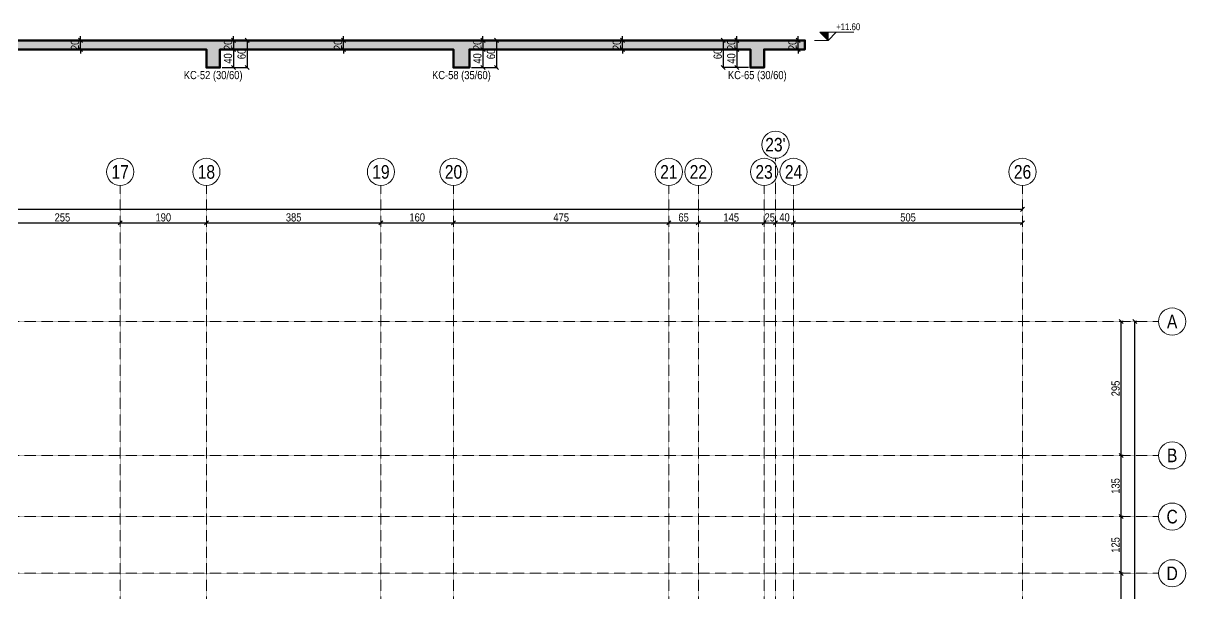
# Model space of a CAD drawing. Header units: millimetres. Extents: x 2439 to 10957, y 567 to 5865.
# Drawn here: x 8333 to 10897, y 4607 to 5865 of the extents above; entities that cross this region are included whole.
import ezdxf
from ezdxf.enums import TextEntityAlignment as Align

# ---------------------------------------------------------------- set-up
doc = ezdxf.new("R2010")
doc.units = ezdxf.units.MM
doc.linetypes.add('DASHED', pattern=[0.75, 0.5, -0.25])
for name, color, linetype, lineweight in [('AKS BALONU (BEYKENT)', 7, 'Continuous', 20), ('AKS CIZGISI (BEYKENT)', 252, 'DASHED', 20), ('AKS OLCU (BEYKENT)', 200, 'Continuous', 20), ('AKS YAZISI (BEYKENT)', 3, 'Continuous', 20), ('KESIT CIZGISI (BEYKENT)', 3, 'Continuous', 50), ('KIRIS ISMI (BEYKENT)', 40, 'Continuous', 20), ('KOT CIZGISI (BEYKENT)', 7, 'Continuous', 20), ('KOT YAZI (BEYKENT)', 7, 'Continuous', 20), ('OLCU (BEYKENT)', 14, 'Continuous', 20), ('TARAMA (BEYKENT)', 252, 'Continuous', 20)]:
    doc.layers.add(name, color=color, linetype=linetype, lineweight=lineweight)
doc.styles.add('YAZI (BEYKENT)', font='')
doc.styles.get('YAZI (BEYKENT)').set_extended_font_data('Bahnschrift Light Condensed')
doc.dimstyles.new('AKS_OLCU_100', dxfattribs={"dimtxt": 18, "dimasz": 4.5, "dimexe": 1.875, "dimexo": 4.5, "dimgap": 3, "dimtad": 1, "dimdec": 0, "dimrnd": 0.5, "dimzin": 12, "dimdsep": 46, "dimtxsty": 'YAZI (BEYKENT)', "dimtsz": 4.5, "dimcen": 0.09, "dimclrt": 7, "dimadec": 0, "dimazin": 0, "dimtfac": 1, "dimtdec": 4, "dimtix": 1, "dimtmove": 0, "dimatfit": 3, "dimfxl": 1, "dimtolj": 1, "dimtzin": 0, "dimarcsym": 0})
doc.dimstyles.new('PLAN_OLCU_100', dxfattribs={"dimtxt": 18, "dimasz": 4.5, "dimexe": 1.875, "dimexo": 4.5, "dimgap": 3, "dimtad": 1, "dimdec": 0, "dimrnd": 0.5, "dimzin": 12, "dimdsep": 46, "dimtxsty": 'YAZI (BEYKENT)', "dimtsz": 4.5, "dimcen": 0.09, "dimclrt": 7, "dimadec": 0, "dimazin": 0, "dimtfac": 1, "dimtdec": 4, "dimtix": 1, "dimtmove": 0, "dimatfit": 3, "dimfxl": 1, "dimtolj": 1, "dimtzin": 0, "dimarcsym": 0})

# ---------------------------------------------------------------- blocks, each defined once
blk = doc.blocks.new('*D173')
at = {"layer": 'Defpoints', "color": 0, "transparency": 16777216}
for p in [(8766.9, 5827.4), (8766.9, 5807.4), (8796.9, 5807.4)]:
    blk.add_point(p, dxfattribs=at)
at = {"layer": 'OLCU (BEYKENT)', "color": 0, "lineweight": -2, "transparency": 16777216}
for p, q in [((8771.4, 5827.4), (8798.7, 5827.4)), ((8801.4, 5822.9), (8792.4, 5831.9)), ((8796.9, 5827.4), (8796.9, 5836.4)), ((8796.9, 5827.4), (8796.9, 5807.4)), ((8771.4, 5807.4), (8798.7, 5807.4)), ((8801.4, 5802.9), (8792.4, 5811.9)), ((8796.9, 5807.4), (8796.9, 5798.4))]:
    blk.add_line(p, q, dxfattribs=at)
at = {"layer": 'OLCU (BEYKENT)', "color": 7, "lineweight": 20, "transparency": 16777216, "insert": (8784.7, 5817.4), "char_height": 18, "attachment_point": 5, "rotation": 90, "style": 'YAZI (BEYKENT)'}
blk.add_mtext('\\A1;20', dxfattribs=at)
blk = doc.blocks.new('*D174')
at = {"layer": 'Defpoints', "color": 0, "transparency": 16777216}
for p in [(8766.9, 5807.4), (8766.9, 5767.4), (8796.9, 5767.4)]:
    blk.add_point(p, dxfattribs=at)
at = {"layer": 'OLCU (BEYKENT)', "color": 0, "lineweight": -2, "transparency": 16777216}
for p, q in [((8771.4, 5807.4), (8798.7, 5807.4)), ((8801.4, 5802.9), (8792.4, 5811.9)), ((8796.9, 5807.4), (8796.9, 5767.4)), ((8801.4, 5762.9), (8792.4, 5771.9)), ((8771.4, 5767.4), (8798.7, 5767.4))]:
    blk.add_line(p, q, dxfattribs=at)
at = {"layer": 'OLCU (BEYKENT)', "color": 7, "lineweight": 20, "transparency": 16777216, "insert": (8784.7, 5787.4), "char_height": 18, "attachment_point": 5, "rotation": 90, "style": 'YAZI (BEYKENT)'}
blk.add_mtext('\\A1;40', dxfattribs=at)
blk = doc.blocks.new('*D175')
at = {"layer": 'Defpoints', "color": 0, "transparency": 16777216}
for p in [(8766.9, 5827.4), (8766.9, 5767.4), (8826.9, 5767.4)]:
    blk.add_point(p, dxfattribs=at)
at = {"layer": 'OLCU (BEYKENT)', "color": 0, "lineweight": -2, "transparency": 16777216}
for p, q in [((8771.4, 5827.4), (8828.7, 5827.4)), ((8831.4, 5822.9), (8822.4, 5831.9)), ((8826.9, 5827.4), (8826.9, 5767.4)), ((8831.4, 5762.9), (8822.4, 5771.9)), ((8771.4, 5767.4), (8828.7, 5767.4))]:
    blk.add_line(p, q, dxfattribs=at)
at = {"layer": 'OLCU (BEYKENT)', "color": 7, "lineweight": 20, "transparency": 16777216, "insert": (8814.7, 5797.4), "char_height": 18, "attachment_point": 5, "rotation": 90, "style": 'YAZI (BEYKENT)'}
blk.add_mtext('\\A1;60', dxfattribs=at)
blk = doc.blocks.new('*D176')
at = {"layer": 'Defpoints', "color": 0, "transparency": 16777216}
for p in [(9316.9, 5827.4), (9316.9, 5807.4), (9346.9, 5807.4)]:
    blk.add_point(p, dxfattribs=at)
at = {"layer": 'OLCU (BEYKENT)', "color": 0, "lineweight": -2, "transparency": 16777216}
for p, q in [((9321.4, 5827.4), (9348.7, 5827.4)), ((9351.4, 5822.9), (9342.4, 5831.9)), ((9346.9, 5827.4), (9346.9, 5836.4)), ((9346.9, 5827.4), (9346.9, 5807.4)), ((9321.4, 5807.4), (9348.7, 5807.4)), ((9351.4, 5802.9), (9342.4, 5811.9)), ((9346.9, 5807.4), (9346.9, 5798.4))]:
    blk.add_line(p, q, dxfattribs=at)
at = {"layer": 'OLCU (BEYKENT)', "color": 7, "lineweight": 20, "transparency": 16777216, "insert": (9334.7, 5817.4), "char_height": 18, "attachment_point": 5, "rotation": 90, "style": 'YAZI (BEYKENT)'}
blk.add_mtext('\\A1;20', dxfattribs=at)
blk = doc.blocks.new('*D177')
at = {"layer": 'Defpoints', "color": 0, "transparency": 16777216}
for p in [(9316.9, 5807.4), (9316.9, 5767.4), (9346.9, 5767.4)]:
    blk.add_point(p, dxfattribs=at)
at = {"layer": 'OLCU (BEYKENT)', "color": 0, "lineweight": -2, "transparency": 16777216}
for p, q in [((9321.4, 5807.4), (9348.7, 5807.4)), ((9351.4, 5802.9), (9342.4, 5811.9)), ((9346.9, 5807.4), (9346.9, 5767.4)), ((9351.4, 5762.9), (9342.4, 5771.9)), ((9321.4, 5767.4), (9348.7, 5767.4))]:
    blk.add_line(p, q, dxfattribs=at)
at = {"layer": 'OLCU (BEYKENT)', "color": 7, "lineweight": 20, "transparency": 16777216, "insert": (9334.7, 5787.4), "char_height": 18, "attachment_point": 5, "rotation": 90, "style": 'YAZI (BEYKENT)'}
blk.add_mtext('\\A1;40', dxfattribs=at)
blk = doc.blocks.new('*D178')
at = {"layer": 'Defpoints', "color": 0, "transparency": 16777216}
for p in [(9316.9, 5827.4), (9316.9, 5767.4), (9376.9, 5767.4)]:
    blk.add_point(p, dxfattribs=at)
at = {"layer": 'OLCU (BEYKENT)', "color": 0, "lineweight": -2, "transparency": 16777216}
for p, q in [((9321.4, 5827.4), (9378.7, 5827.4)), ((9381.4, 5822.9), (9372.4, 5831.9)), ((9376.9, 5827.4), (9376.9, 5767.4)), ((9381.4, 5762.9), (9372.4, 5771.9)), ((9321.4, 5767.4), (9378.7, 5767.4))]:
    blk.add_line(p, q, dxfattribs=at)
at = {"layer": 'OLCU (BEYKENT)', "color": 7, "lineweight": 20, "transparency": 16777216, "insert": (9364.7, 5797.4), "char_height": 18, "attachment_point": 5, "rotation": 90, "style": 'YAZI (BEYKENT)'}
blk.add_mtext('\\A1;60', dxfattribs=at)
blk = doc.blocks.new('*D179')
at = {"layer": 'Defpoints', "color": 0, "transparency": 16777216}
for p in [(9936.9, 5827.4), (9906.9, 5807.4), (9936.9, 5807.4)]:
    blk.add_point(p, dxfattribs=at)
at = {"layer": 'OLCU (BEYKENT)', "color": 0, "lineweight": -2, "transparency": 16777216}
for p, q in [((9911.4, 5822.9), (9902.4, 5831.9)), ((9932.4, 5827.4), (9905, 5827.4)), ((9906.9, 5827.4), (9906.9, 5836.4)), ((9906.9, 5827.4), (9906.9, 5807.4)), ((9911.4, 5802.9), (9902.4, 5811.9)), ((9932.4, 5807.4), (9905, 5807.4)), ((9906.9, 5807.4), (9906.9, 5798.4))]:
    blk.add_line(p, q, dxfattribs=at)
at = {"layer": 'OLCU (BEYKENT)', "color": 7, "lineweight": 20, "transparency": 16777216, "insert": (9894.7, 5817.4), "char_height": 18, "attachment_point": 5, "rotation": 90, "style": 'YAZI (BEYKENT)'}
blk.add_mtext('\\A1;20', dxfattribs=at)
blk = doc.blocks.new('*D180')
at = {"layer": 'Defpoints', "color": 0, "transparency": 16777216}
for p in [(9936.9, 5807.4), (9906.9, 5767.4), (9936.9, 5767.4)]:
    blk.add_point(p, dxfattribs=at)
at = {"layer": 'OLCU (BEYKENT)', "color": 0, "lineweight": -2, "transparency": 16777216}
for p, q in [((9911.4, 5802.9), (9902.4, 5811.9)), ((9932.4, 5807.4), (9905, 5807.4)), ((9906.9, 5807.4), (9906.9, 5767.4)), ((9911.4, 5762.9), (9902.4, 5771.9)), ((9932.4, 5767.4), (9905, 5767.4))]:
    blk.add_line(p, q, dxfattribs=at)
at = {"layer": 'OLCU (BEYKENT)', "color": 7, "lineweight": 20, "transparency": 16777216, "insert": (9894.7, 5787.4), "char_height": 18, "attachment_point": 5, "rotation": 90, "style": 'YAZI (BEYKENT)'}
blk.add_mtext('\\A1;40', dxfattribs=at)
blk = doc.blocks.new('*D181')
at = {"layer": 'Defpoints', "color": 0, "transparency": 16777216}
for p in [(9936.9, 5827.4), (9876.9, 5767.4), (9936.9, 5767.4)]:
    blk.add_point(p, dxfattribs=at)
at = {"layer": 'OLCU (BEYKENT)', "color": 0, "lineweight": -2, "transparency": 16777216}
for p, q in [((9881.4, 5822.9), (9872.4, 5831.9)), ((9932.4, 5827.4), (9875, 5827.4)), ((9876.9, 5827.4), (9876.9, 5767.4)), ((9881.4, 5762.9), (9872.4, 5771.9)), ((9932.4, 5767.4), (9875, 5767.4))]:
    blk.add_line(p, q, dxfattribs=at)
at = {"layer": 'OLCU (BEYKENT)', "color": 7, "lineweight": 20, "transparency": 16777216, "insert": (9864.7, 5797.4), "char_height": 18, "attachment_point": 5, "rotation": 90, "style": 'YAZI (BEYKENT)'}
blk.add_mtext('\\A1;60', dxfattribs=at)
blk = doc.blocks.new('*D187')
at = {"layer": 'Defpoints', "color": 0, "transparency": 16777216}
for p in [(8429.4, 5827.4), (8459.4, 5827.4), (8429.4, 5807.4)]:
    blk.add_point(p, dxfattribs=at)
at = {"layer": 'OLCU (BEYKENT)', "color": 0, "lineweight": -2, "transparency": 16777216}
for p, q in [((8433.9, 5827.4), (8461.2, 5827.4)), ((8463.9, 5822.9), (8454.9, 5831.9)), ((8459.4, 5827.4), (8459.4, 5836.4)), ((8459.4, 5807.4), (8459.4, 5827.4)), ((8433.9, 5807.4), (8461.2, 5807.4)), ((8463.9, 5802.9), (8454.9, 5811.9)), ((8459.4, 5807.4), (8459.4, 5798.4))]:
    blk.add_line(p, q, dxfattribs=at)
at = {"layer": 'OLCU (BEYKENT)', "color": 7, "lineweight": 20, "transparency": 16777216, "insert": (8447.2, 5817.4), "char_height": 18, "attachment_point": 5, "rotation": 90, "style": 'YAZI (BEYKENT)'}
blk.add_mtext('\\A1;20', dxfattribs=at)
blk = doc.blocks.new('*D188')
at = {"layer": 'Defpoints', "color": 0, "transparency": 16777216}
for p in [(9009.4, 5827.4), (9039.4, 5827.4), (9009.4, 5807.4)]:
    blk.add_point(p, dxfattribs=at)
at = {"layer": 'OLCU (BEYKENT)', "color": 0, "lineweight": -2, "transparency": 16777216}
for p, q in [((9013.9, 5827.4), (9041.2, 5827.4)), ((9043.9, 5822.9), (9034.9, 5831.9)), ((9039.4, 5827.4), (9039.4, 5836.4)), ((9039.4, 5807.4), (9039.4, 5827.4)), ((9013.9, 5807.4), (9041.2, 5807.4)), ((9043.9, 5802.9), (9034.9, 5811.9)), ((9039.4, 5807.4), (9039.4, 5798.4))]:
    blk.add_line(p, q, dxfattribs=at)
at = {"layer": 'OLCU (BEYKENT)', "color": 7, "lineweight": 20, "transparency": 16777216, "insert": (9027.2, 5817.4), "char_height": 18, "attachment_point": 5, "rotation": 90, "style": 'YAZI (BEYKENT)'}
blk.add_mtext('\\A1;20', dxfattribs=at)
blk = doc.blocks.new('*D189')
at = {"layer": 'Defpoints', "color": 0, "transparency": 16777216}
for p in [(9624.4, 5827.4), (9654.4, 5827.4), (9624.4, 5807.4)]:
    blk.add_point(p, dxfattribs=at)
at = {"layer": 'OLCU (BEYKENT)', "color": 0, "lineweight": -2, "transparency": 16777216}
for p, q in [((9628.9, 5827.4), (9656.2, 5827.4)), ((9658.9, 5822.9), (9649.9, 5831.9)), ((9654.4, 5827.4), (9654.4, 5836.4)), ((9654.4, 5807.4), (9654.4, 5827.4)), ((9628.9, 5807.4), (9656.2, 5807.4)), ((9658.9, 5802.9), (9649.9, 5811.9)), ((9654.4, 5807.4), (9654.4, 5798.4))]:
    blk.add_line(p, q, dxfattribs=at)
at = {"layer": 'OLCU (BEYKENT)', "color": 7, "lineweight": 20, "transparency": 16777216, "insert": (9642.2, 5817.4), "char_height": 18, "attachment_point": 5, "rotation": 90, "style": 'YAZI (BEYKENT)'}
blk.add_mtext('\\A1;20', dxfattribs=at)
blk = doc.blocks.new('*D190')
at = {"layer": 'Defpoints', "color": 0, "transparency": 16777216}
for p in [(10011.9, 5827.4), (10041.9, 5827.4), (10011.9, 5807.4)]:
    blk.add_point(p, dxfattribs=at)
at = {"layer": 'OLCU (BEYKENT)', "color": 0, "lineweight": -2, "transparency": 16777216}
for p, q in [((10016.4, 5827.4), (10043.7, 5827.4)), ((10046.4, 5822.9), (10037.4, 5831.9)), ((10041.9, 5827.4), (10041.9, 5836.4)), ((10041.9, 5807.4), (10041.9, 5827.4)), ((10016.4, 5807.4), (10043.7, 5807.4)), ((10046.4, 5802.9), (10037.4, 5811.9)), ((10041.9, 5807.4), (10041.9, 5798.4))]:
    blk.add_line(p, q, dxfattribs=at)
at = {"layer": 'OLCU (BEYKENT)', "color": 7, "lineweight": 20, "transparency": 16777216, "insert": (10029.7, 5817.4), "char_height": 18, "attachment_point": 5, "rotation": 90, "style": 'YAZI (BEYKENT)'}
blk.add_mtext('\\A1;20', dxfattribs=at)
blk = doc.blocks.new('*D203')
at = {"layer": 'AKS OLCU (BEYKENT)', "color": 0, "lineweight": -2, "transparency": 16777216}
for p, q in [((3092.4, 5450.4), (3101.4, 5459.4)), ((3096.9, 5459.4), (3096.9, 5456.7)), ((3096.9, 5454.9), (10536.9, 5454.9)), ((10532.4, 5450.4), (10541.4, 5459.4)), ((10536.9, 5459.4), (10536.9, 5456.7))]:
    blk.add_line(p, q, dxfattribs=at)
at = {"layer": 'Defpoints', "color": 0, "transparency": 16777216}
for p in [(3096.9, 5454.9), (10536.9, 5454.9), (10536.9, 5454.9)]:
    blk.add_point(p, dxfattribs=at)
at = {"layer": 'AKS OLCU (BEYKENT)', "color": 7, "transparency": 16777216, "insert": (6816.9, 5467), "char_height": 18, "attachment_point": 5, "style": 'YAZI (BEYKENT)'}
blk.add_mtext('\\A1;7440', dxfattribs=at)
blk = doc.blocks.new('*D229')
at = {"layer": 'AKS OLCU (BEYKENT)', "color": 0, "lineweight": -2, "transparency": 16777216}
for p, q in [((8287.4, 5420.4), (8296.4, 5429.4)), ((8291.9, 5429.4), (8291.9, 5426.7)), ((8291.9, 5424.9), (8546.9, 5424.9)), ((8542.4, 5420.4), (8551.4, 5429.4)), ((8546.9, 5429.4), (8546.9, 5426.7))]:
    blk.add_line(p, q, dxfattribs=at)
at = {"layer": 'Defpoints', "color": 0, "transparency": 16777216}
for p in [(8291.9, 5424.9), (8546.9, 5424.9), (8546.9, 5424.9)]:
    blk.add_point(p, dxfattribs=at)
at = {"layer": 'AKS OLCU (BEYKENT)', "color": 7, "transparency": 16777216, "insert": (8419.4, 5437), "char_height": 18, "attachment_point": 5, "style": 'YAZI (BEYKENT)'}
blk.add_mtext('\\A1;255', dxfattribs=at)
blk = doc.blocks.new('*D230')
at = {"layer": 'AKS OLCU (BEYKENT)', "color": 0, "lineweight": -2, "transparency": 16777216}
for p, q in [((8542.4, 5420.4), (8551.4, 5429.4)), ((8546.9, 5429.4), (8546.9, 5426.7)), ((8546.9, 5424.9), (8736.9, 5424.9)), ((8732.4, 5420.4), (8741.4, 5429.4)), ((8736.9, 5429.4), (8736.9, 5426.7))]:
    blk.add_line(p, q, dxfattribs=at)
at = {"layer": 'Defpoints', "color": 0, "transparency": 16777216}
for p in [(8546.9, 5424.9), (8736.9, 5424.9), (8736.9, 5424.9)]:
    blk.add_point(p, dxfattribs=at)
at = {"layer": 'AKS OLCU (BEYKENT)', "color": 7, "transparency": 16777216, "insert": (8641.9, 5437), "char_height": 18, "attachment_point": 5, "style": 'YAZI (BEYKENT)'}
blk.add_mtext('\\A1;190', dxfattribs=at)
blk = doc.blocks.new('*D231')
at = {"layer": 'AKS OLCU (BEYKENT)', "color": 0, "lineweight": -2, "transparency": 16777216}
for p, q in [((8732.4, 5420.4), (8741.4, 5429.4)), ((8736.9, 5429.4), (8736.9, 5426.7)), ((8736.9, 5424.9), (9121.9, 5424.9)), ((9117.4, 5420.4), (9126.4, 5429.4)), ((9121.9, 5429.4), (9121.9, 5426.7))]:
    blk.add_line(p, q, dxfattribs=at)
at = {"layer": 'Defpoints', "color": 0, "transparency": 16777216}
for p in [(8736.9, 5424.9), (9121.9, 5424.9), (9121.9, 5424.9)]:
    blk.add_point(p, dxfattribs=at)
at = {"layer": 'AKS OLCU (BEYKENT)', "color": 7, "transparency": 16777216, "insert": (8929.4, 5437), "char_height": 18, "attachment_point": 5, "style": 'YAZI (BEYKENT)'}
blk.add_mtext('\\A1;385', dxfattribs=at)
blk = doc.blocks.new('*D232')
at = {"layer": 'AKS OLCU (BEYKENT)', "color": 0, "lineweight": -2, "transparency": 16777216}
for p, q in [((9117.4, 5420.4), (9126.4, 5429.4)), ((9121.9, 5429.4), (9121.9, 5426.7)), ((9121.9, 5424.9), (9281.9, 5424.9)), ((9277.4, 5420.4), (9286.4, 5429.4)), ((9281.9, 5429.4), (9281.9, 5426.7))]:
    blk.add_line(p, q, dxfattribs=at)
at = {"layer": 'Defpoints', "color": 0, "transparency": 16777216}
for p in [(9121.9, 5424.9), (9281.9, 5424.9), (9281.9, 5424.9)]:
    blk.add_point(p, dxfattribs=at)
at = {"layer": 'AKS OLCU (BEYKENT)', "color": 7, "transparency": 16777216, "insert": (9201.9, 5437), "char_height": 18, "attachment_point": 5, "style": 'YAZI (BEYKENT)'}
blk.add_mtext('\\A1;160', dxfattribs=at)
blk = doc.blocks.new('*D233')
at = {"layer": 'AKS OLCU (BEYKENT)', "color": 0, "lineweight": -2, "transparency": 16777216}
for p, q in [((9277.4, 5420.4), (9286.4, 5429.4)), ((9281.9, 5429.4), (9281.9, 5426.7)), ((9281.9, 5424.9), (9756.9, 5424.9)), ((9752.4, 5420.4), (9761.4, 5429.4)), ((9756.9, 5429.4), (9756.9, 5426.7))]:
    blk.add_line(p, q, dxfattribs=at)
at = {"layer": 'Defpoints', "color": 0, "transparency": 16777216}
for p in [(9281.9, 5424.9), (9756.9, 5424.9), (9756.9, 5424.9)]:
    blk.add_point(p, dxfattribs=at)
at = {"layer": 'AKS OLCU (BEYKENT)', "color": 7, "transparency": 16777216, "insert": (9519.4, 5437), "char_height": 18, "attachment_point": 5, "style": 'YAZI (BEYKENT)'}
blk.add_mtext('\\A1;475', dxfattribs=at)
blk = doc.blocks.new('*D234')
at = {"layer": 'AKS OLCU (BEYKENT)', "color": 0, "lineweight": -2, "transparency": 16777216}
for p, q in [((9752.4, 5420.4), (9761.4, 5429.4)), ((9756.9, 5429.4), (9756.9, 5426.7)), ((9756.9, 5424.9), (9821.9, 5424.9)), ((9817.4, 5420.4), (9826.4, 5429.4)), ((9821.9, 5429.4), (9821.9, 5426.7))]:
    blk.add_line(p, q, dxfattribs=at)
at = {"layer": 'Defpoints', "color": 0, "transparency": 16777216}
for p in [(9756.9, 5424.9), (9821.9, 5424.9), (9821.9, 5424.9)]:
    blk.add_point(p, dxfattribs=at)
at = {"layer": 'AKS OLCU (BEYKENT)', "color": 7, "transparency": 16777216, "insert": (9789.4, 5437), "char_height": 18, "attachment_point": 5, "style": 'YAZI (BEYKENT)'}
blk.add_mtext('\\A1;65', dxfattribs=at)
blk = doc.blocks.new('*D235')
at = {"layer": 'AKS OLCU (BEYKENT)', "color": 0, "lineweight": -2, "transparency": 16777216}
for p, q in [((9817.4, 5420.4), (9826.4, 5429.4)), ((9821.9, 5429.4), (9821.9, 5426.7)), ((9821.9, 5424.9), (9966.9, 5424.9)), ((9962.4, 5420.4), (9971.4, 5429.4)), ((9966.9, 5429.4), (9966.9, 5426.7))]:
    blk.add_line(p, q, dxfattribs=at)
at = {"layer": 'Defpoints', "color": 0, "transparency": 16777216}
for p in [(9821.9, 5424.9), (9966.9, 5424.9), (9966.9, 5424.9)]:
    blk.add_point(p, dxfattribs=at)
at = {"layer": 'AKS OLCU (BEYKENT)', "color": 7, "transparency": 16777216, "insert": (9894.4, 5437), "char_height": 18, "attachment_point": 5, "style": 'YAZI (BEYKENT)'}
blk.add_mtext('\\A1;145', dxfattribs=at)
blk = doc.blocks.new('*D236')
at = {"layer": 'AKS OLCU (BEYKENT)', "color": 0, "lineweight": -2, "transparency": 16777216}
for p, q in [((9962.4, 5420.4), (9971.4, 5429.4)), ((9966.9, 5429.4), (9966.9, 5426.7)), ((9966.9, 5424.9), (9991.9, 5424.9)), ((9987.4, 5420.4), (9996.4, 5429.4)), ((9991.9, 5429.4), (9991.9, 5426.7))]:
    blk.add_line(p, q, dxfattribs=at)
at = {"layer": 'Defpoints', "color": 0, "transparency": 16777216}
for p in [(9966.9, 5424.9), (9991.9, 5424.9), (9991.9, 5424.9)]:
    blk.add_point(p, dxfattribs=at)
at = {"layer": 'AKS OLCU (BEYKENT)', "color": 7, "transparency": 16777216, "insert": (9979.4, 5437), "char_height": 18, "attachment_point": 5, "style": 'YAZI (BEYKENT)'}
blk.add_mtext('\\A1;25', dxfattribs=at)
blk = doc.blocks.new('*D237')
at = {"layer": 'AKS OLCU (BEYKENT)', "color": 0, "lineweight": -2, "transparency": 16777216}
for p, q in [((9987.4, 5420.4), (9996.4, 5429.4)), ((9991.9, 5429.4), (9991.9, 5426.7)), ((9991.9, 5424.9), (10031.9, 5424.9)), ((10027.4, 5420.4), (10036.4, 5429.4)), ((10031.9, 5429.4), (10031.9, 5426.7))]:
    blk.add_line(p, q, dxfattribs=at)
at = {"layer": 'Defpoints', "color": 0, "transparency": 16777216}
for p in [(9991.9, 5424.9), (10031.9, 5424.9), (10031.9, 5424.9)]:
    blk.add_point(p, dxfattribs=at)
at = {"layer": 'AKS OLCU (BEYKENT)', "color": 7, "transparency": 16777216, "insert": (10011.9, 5437), "char_height": 18, "attachment_point": 5, "style": 'YAZI (BEYKENT)'}
blk.add_mtext('\\A1;40', dxfattribs=at)
blk = doc.blocks.new('*D238')
at = {"layer": 'AKS OLCU (BEYKENT)', "color": 0, "lineweight": -2, "transparency": 16777216}
for p, q in [((10027.4, 5420.4), (10036.4, 5429.4)), ((10031.9, 5429.4), (10031.9, 5426.7)), ((10031.9, 5424.9), (10536.9, 5424.9)), ((10532.4, 5420.4), (10541.4, 5429.4)), ((10536.9, 5429.4), (10536.9, 5426.7))]:
    blk.add_line(p, q, dxfattribs=at)
at = {"layer": 'Defpoints', "color": 0, "transparency": 16777216}
for p in [(10031.9, 5424.9), (10536.9, 5424.9), (10536.9, 5424.9)]:
    blk.add_point(p, dxfattribs=at)
at = {"layer": 'AKS OLCU (BEYKENT)', "color": 7, "transparency": 16777216, "insert": (10284.4, 5437), "char_height": 18, "attachment_point": 5, "style": 'YAZI (BEYKENT)'}
blk.add_mtext('\\A1;505', dxfattribs=at)
blk = doc.blocks.new('*D294')
at = {"layer": 'AKS OLCU (BEYKENT)', "color": 0, "lineweight": -2, "transparency": 16777216}
for p, q in [((10788.9, 5202.9), (10779.9, 5211.9)), ((10784.4, 987.4), (10784.4, 5207.4)), ((10788.9, 5207.4), (10786.2, 5207.4)), ((10788.9, 982.9), (10779.9, 991.9)), ((10788.9, 987.4), (10786.2, 987.4))]:
    blk.add_line(p, q, dxfattribs=at)
at = {"layer": 'Defpoints', "color": 0, "transparency": 16777216}
for p in [(10784.4, 5207.4), (10784.4, 5207.4), (10784.4, 987.4)]:
    blk.add_point(p, dxfattribs=at)
at = {"layer": 'AKS OLCU (BEYKENT)', "color": 7, "transparency": 16777216, "insert": (10772.2, 3097.4), "char_height": 18, "attachment_point": 5, "rotation": 90, "style": 'YAZI (BEYKENT)'}
blk.add_mtext('\\A1;4220', dxfattribs=at)
blk = doc.blocks.new('*D309')
at = {"layer": 'AKS OLCU (BEYKENT)', "color": 0, "lineweight": -2, "transparency": 16777216}
for p, q in [((10758.9, 4647.9), (10749.9, 4656.9)), ((10754.4, 4272.4), (10754.4, 4652.4)), ((10758.9, 4652.4), (10756.2, 4652.4)), ((10758.9, 4267.9), (10749.9, 4276.9)), ((10758.9, 4272.4), (10756.2, 4272.4))]:
    blk.add_line(p, q, dxfattribs=at)
at = {"layer": 'Defpoints', "color": 0, "transparency": 16777216}
for p in [(10754.4, 4652.4), (10754.4, 4652.4), (10754.4, 4272.4)]:
    blk.add_point(p, dxfattribs=at)
at = {"layer": 'AKS OLCU (BEYKENT)', "color": 7, "transparency": 16777216, "insert": (10742.2, 4462.4), "char_height": 18, "attachment_point": 5, "rotation": 90, "style": 'YAZI (BEYKENT)'}
blk.add_mtext('\\A1;380', dxfattribs=at)
blk = doc.blocks.new('*D310')
at = {"layer": 'AKS OLCU (BEYKENT)', "color": 0, "lineweight": -2, "transparency": 16777216}
for p, q in [((10758.9, 4772.9), (10749.9, 4781.9)), ((10754.4, 4652.4), (10754.4, 4777.4)), ((10758.9, 4777.4), (10756.2, 4777.4)), ((10758.9, 4647.9), (10749.9, 4656.9)), ((10758.9, 4652.4), (10756.2, 4652.4))]:
    blk.add_line(p, q, dxfattribs=at)
at = {"layer": 'Defpoints', "color": 0, "transparency": 16777216}
for p in [(10754.4, 4777.4), (10754.4, 4777.4), (10754.4, 4652.4)]:
    blk.add_point(p, dxfattribs=at)
at = {"layer": 'AKS OLCU (BEYKENT)', "color": 7, "transparency": 16777216, "insert": (10742.2, 4714.9), "char_height": 18, "attachment_point": 5, "rotation": 90, "style": 'YAZI (BEYKENT)'}
blk.add_mtext('\\A1;125', dxfattribs=at)
blk = doc.blocks.new('*D311')
at = {"layer": 'AKS OLCU (BEYKENT)', "color": 0, "lineweight": -2, "transparency": 16777216}
for p, q in [((10758.9, 4907.9), (10749.9, 4916.9)), ((10754.4, 4777.4), (10754.4, 4912.4)), ((10758.9, 4912.4), (10756.2, 4912.4)), ((10758.9, 4772.9), (10749.9, 4781.9)), ((10758.9, 4777.4), (10756.2, 4777.4))]:
    blk.add_line(p, q, dxfattribs=at)
at = {"layer": 'Defpoints', "color": 0, "transparency": 16777216}
for p in [(10754.4, 4912.4), (10754.4, 4912.4), (10754.4, 4777.4)]:
    blk.add_point(p, dxfattribs=at)
at = {"layer": 'AKS OLCU (BEYKENT)', "color": 7, "transparency": 16777216, "insert": (10742.2, 4844.9), "char_height": 18, "attachment_point": 5, "rotation": 90, "style": 'YAZI (BEYKENT)'}
blk.add_mtext('\\A1;135', dxfattribs=at)
blk = doc.blocks.new('*D312')
at = {"layer": 'AKS OLCU (BEYKENT)', "color": 0, "lineweight": -2, "transparency": 16777216}
for p, q in [((10758.9, 5202.9), (10749.9, 5211.9)), ((10754.4, 4912.4), (10754.4, 5207.4)), ((10758.9, 5207.4), (10756.2, 5207.4)), ((10758.9, 4907.9), (10749.9, 4916.9)), ((10758.9, 4912.4), (10756.2, 4912.4))]:
    blk.add_line(p, q, dxfattribs=at)
at = {"layer": 'Defpoints', "color": 0, "transparency": 16777216}
for p in [(10754.4, 5207.4), (10754.4, 5207.4), (10754.4, 4912.4)]:
    blk.add_point(p, dxfattribs=at)
at = {"layer": 'AKS OLCU (BEYKENT)', "color": 7, "transparency": 16777216, "insert": (10742.2, 5059.9), "char_height": 18, "attachment_point": 5, "rotation": 90, "style": 'YAZI (BEYKENT)'}
blk.add_mtext('\\A1;295', dxfattribs=at)

msp = doc.modelspace()

# ---------------------------------------------------------------- hatches: boundary and pattern name
at = {"layer": 'KOT CIZGISI (BEYKENT)'}
msp.add_hatch(color=250, dxfattribs=at).paths.add_polyline_path([(10107.9, 5827.4), (10089.9, 5845.4), (10107.9, 5845.4)])
at = {"layer": 'TARAMA (BEYKENT)'}
h = msp.add_hatch(dxfattribs=at)
h.set_pattern_fill('ANSI33', color=256, style=0)
h.set_pattern_definition([(45, (-125226.307, -4217.866), (-4.49012806, 4.49012806), []), (45, (-125221.817, -4217.866), (-4.49012806, 4.49012806), [3.175, -1.5875])])
h.paths.add_polyline_path([(5566.9, 5807.4), (5536.9, 5807.4), (5536.9, 5827.4), (10056.9, 5827.4), (10056.9, 5807.4), (9966.9, 5807.4), (9966.9, 5767.4), (9936.9, 5767.4), (9936.9, 5807.4), (9316.9, 5807.4), (9316.9, 5767.4), (9281.9, 5767.4), (9281.9, 5807.4), (8766.9, 5807.4), (8766.9, 5767.4), (8736.9, 5767.4), (8736.9, 5807.4), (8121.9, 5807.4), (8121.9, 5767.4), (8091.9, 5767.4), (8091.9, 5807.4), (7491.9, 5807.4), (7491.9, 5767.4), (7461.9, 5767.4), (7461.9, 5807.4), (6866.9, 5807.4), (6866.9, 5767.4), (6836.9, 5767.4), (6836.9, 5807.4), (6231.9, 5807.4), (6231.9, 5767.4), (6201.9, 5767.4), (6201.9, 5807.4), (5596.9, 5807.4), (5596.9, 5767.4), (5566.9, 5767.4)], flags=16)

# ---------------------------------------------------------------- linework, layer by layer
at = {"layer": 'AKS BALONU (BEYKENT)'}
for centre in [(9991.9, 5597.4), (8546.9, 5537.4), (8736.9, 5537.4), (9121.9, 5537.4), (9281.9, 5537.4), (9756.9, 5537.4), (9821.9, 5537.4), (9966.9, 5537.4), (10031.9, 5537.4), (10536.9, 5537.4), (10866.9, 5207.4), (10866.9, 4912.4), (10866.9, 4777.4), (10866.9, 4652.4)]:
    msp.add_circle(centre, 30, dxfattribs=at)
at = {"layer": 'AKS CIZGISI (BEYKENT)', "color": 175, "true_color": 0x4554a5}
msp.add_line((9991.9, 627.4), (9991.9, 5567.4), dxfattribs=at)
at = {"layer": 'AKS CIZGISI (BEYKENT)'}
for p, q in [((8546.9, 687.4), (8546.9, 5507.4)), ((8736.9, 687.4), (8736.9, 5507.4)), ((9121.9, 687.4), (9121.9, 5507.4)), ((9281.9, 687.4), (9281.9, 5507.4)), ((9756.9, 687.4), (9756.9, 5507.4)), ((9821.9, 687.4), (9821.9, 5507.4)), ((9966.9, 687.4), (9966.9, 5507.4)), ((10031.9, 687.4), (10031.9, 5507.4)), ((10536.9, 687.4), (10536.9, 5507.4)), ((2796.9, 5207.4), (10836.9, 5207.4)), ((2796.9, 4912.4), (10836.9, 4912.4)), ((2796.9, 4777.4), (10836.9, 4777.4)), ((2796.9, 4652.4), (10836.9, 4652.4))]:
    msp.add_line(p, q, dxfattribs=at)
at = {"layer": 'KESIT CIZGISI (BEYKENT)'}
msp.add_lwpolyline([(5536.9, 5827.4), (10056.9, 5827.4), (10056.9, 5807.4), (9966.9, 5807.4), (9966.9, 5767.4), (9936.9, 5767.4), (9936.9, 5807.4), (9316.9, 5807.4), (9316.9, 5767.4), (9281.9, 5767.4), (9281.9, 5807.4), (8766.9, 5807.4), (8766.9, 5767.4), (8736.9, 5767.4), (8736.9, 5807.4), (8121.9, 5807.4)], dxfattribs=at)
at = {"layer": 'KOT CIZGISI (BEYKENT)'}
for p, q in [((10077.9, 5827.4), (10107.9, 5827.4)), ((10089.9, 5845.4), (10125.9, 5845.4)), ((10107.9, 5827.4), (10125.9, 5845.4)), ((10125.9, 5845.4), (10107.9, 5845.4)), ((10125.9, 5845.4), (10164.9, 5845.4))]:
    msp.add_line(p, q, dxfattribs=at)
msp.add_lwpolyline([(10107.9, 5827.4), (10089.9, 5845.4), (10107.9, 5845.4)], close=True, dxfattribs=at)

# ---------------------------------------------------------------- texts
at = {"layer": 'AKS YAZISI (BEYKENT)', "style": 'YAZI (BEYKENT)'}
for s, p in [("23'", (9991.9, 5597.4)), ('17', (8546.9, 5537.4)), ('18', (8736.9, 5537.4)), ('19', (9121.9, 5537.4)), ('20', (9281.9, 5537.4)), ('21', (9756.9, 5537.4)), ('22', (9821.9, 5537.4)), ('23', (9966.9, 5537.4)), ('24', (10031.9, 5537.4)), ('26', (10536.9, 5537.4)), ('A', (10866.9, 5207.4)), ('B', (10866.9, 4912.4)), ('C', (10866.9, 4777.4)), ('D', (10866.9, 4652.4))]:
    msp.add_text(s, height=30, dxfattribs=at).set_placement(p, align=Align.MIDDLE_CENTER)
at = {"layer": 'KIRIS ISMI (BEYKENT)', "style": 'YAZI (BEYKENT)'}
for s, p in [('KC-52 (30/60)', (8751.9, 5759.9)), ('KC-58 (35/60)', (9299.4, 5759.9)), ('KC-65 (30/60)', (9951.9, 5759.9))]:
    msp.add_text(s, height=18, dxfattribs=at).set_placement(p, align=Align.TOP_CENTER)
at = {"layer": 'KOT YAZI (BEYKENT)', "style": 'YAZI (BEYKENT)'}
msp.add_text('+11.60', height=15, dxfattribs=at).set_placement((10125.9, 5845.4), align=Align.BOTTOM_LEFT)

# ---------------------------------------------------------------- dimensions: what is measured, and where the dimension line sits
at = {"layer": 'AKS OLCU (BEYKENT)'}
for p1, p2, picture, middle in [((3096.9, 5454.9), (10536.9, 5454.9), '*D203', (6816.9, 5467)), ((8291.9, 5424.9), (8546.9, 5424.9), '*D229', (8419.4, 5437)), ((8546.9, 5424.9), (8736.9, 5424.9), '*D230', (8641.9, 5437)), ((8736.9, 5424.9), (9121.9, 5424.9), '*D231', (8929.4, 5437)), ((9121.9, 5424.9), (9281.9, 5424.9), '*D232', (9201.9, 5437)), ((9281.9, 5424.9), (9756.9, 5424.9), '*D233', (9519.4, 5437)), ((9756.9, 5424.9), (9821.9, 5424.9), '*D234', (9789.4, 5437)), ((9821.9, 5424.9), (9966.9, 5424.9), '*D235', (9894.4, 5437)), ((9966.9, 5424.9), (9991.9, 5424.9), '*D236', (9979.4, 5437)), ((9991.9, 5424.9), (10031.9, 5424.9), '*D237', (10011.9, 5437)), ((10031.9, 5424.9), (10536.9, 5424.9), '*D238', (10284.4, 5437)), ((10754.4, 4912.4), (10754.4, 5207.4), '*D312', (10742.2, 5059.9)), ((10784.4, 987.4), (10784.4, 5207.4), '*D294', (10772.2, 3097.4)), ((10754.4, 4777.4), (10754.4, 4912.4), '*D311', (10742.2, 4844.9)), ((10754.4, 4652.4), (10754.4, 4777.4), '*D310', (10742.2, 4714.9)), ((10754.4, 4272.4), (10754.4, 4652.4), '*D309', (10742.2, 4462.4))]:
    dim = msp.add_aligned_dim(p1=p1, p2=p2, distance=0, dimstyle='AKS_OLCU_100', dxfattribs=at)
    dim.commit()
    dim.dimension.update_dxf_attribs({"geometry": picture, "text_midpoint": middle})
at = {"layer": 'OLCU (BEYKENT)', "lineweight": 20}
for p1, p2, distance, picture, middle in [((8429.4, 5807.4), (8429.4, 5827.4), -30, '*D187', (8447.2, 5817.4)), ((8766.9, 5827.4), (8766.9, 5807.4), 30, '*D173', (8784.7, 5817.4)), ((8766.9, 5827.4), (8766.9, 5767.4), 60, '*D175', (8814.7, 5797.4)), ((9009.4, 5807.4), (9009.4, 5827.4), -30, '*D188', (9027.2, 5817.4)), ((9316.9, 5827.4), (9316.9, 5807.4), 30, '*D176', (9334.7, 5817.4)), ((9316.9, 5827.4), (9316.9, 5767.4), 60, '*D178', (9364.7, 5797.4)), ((9624.4, 5807.4), (9624.4, 5827.4), -30, '*D189', (9642.2, 5817.4)), ((9936.9, 5827.4), (9936.9, 5767.4), -60, '*D181', (9864.7, 5797.4)), ((9936.9, 5827.4), (9936.9, 5807.4), -30, '*D179', (9894.7, 5817.4)), ((10011.9, 5807.4), (10011.9, 5827.4), -30, '*D190', (10029.7, 5817.4)), ((8766.9, 5807.4), (8766.9, 5767.4), 30, '*D174', (8784.7, 5787.4)), ((9316.9, 5807.4), (9316.9, 5767.4), 30, '*D177', (9334.7, 5787.4)), ((9936.9, 5807.4), (9936.9, 5767.4), -30, '*D180', (9894.7, 5787.4))]:
    dim = msp.add_aligned_dim(p1=p1, p2=p2, distance=distance, dimstyle='PLAN_OLCU_100', dxfattribs=at)
    dim.commit()
    dim.dimension.update_dxf_attribs({"geometry": picture, "text_midpoint": middle})

doc.saveas('drawing.dxf')
